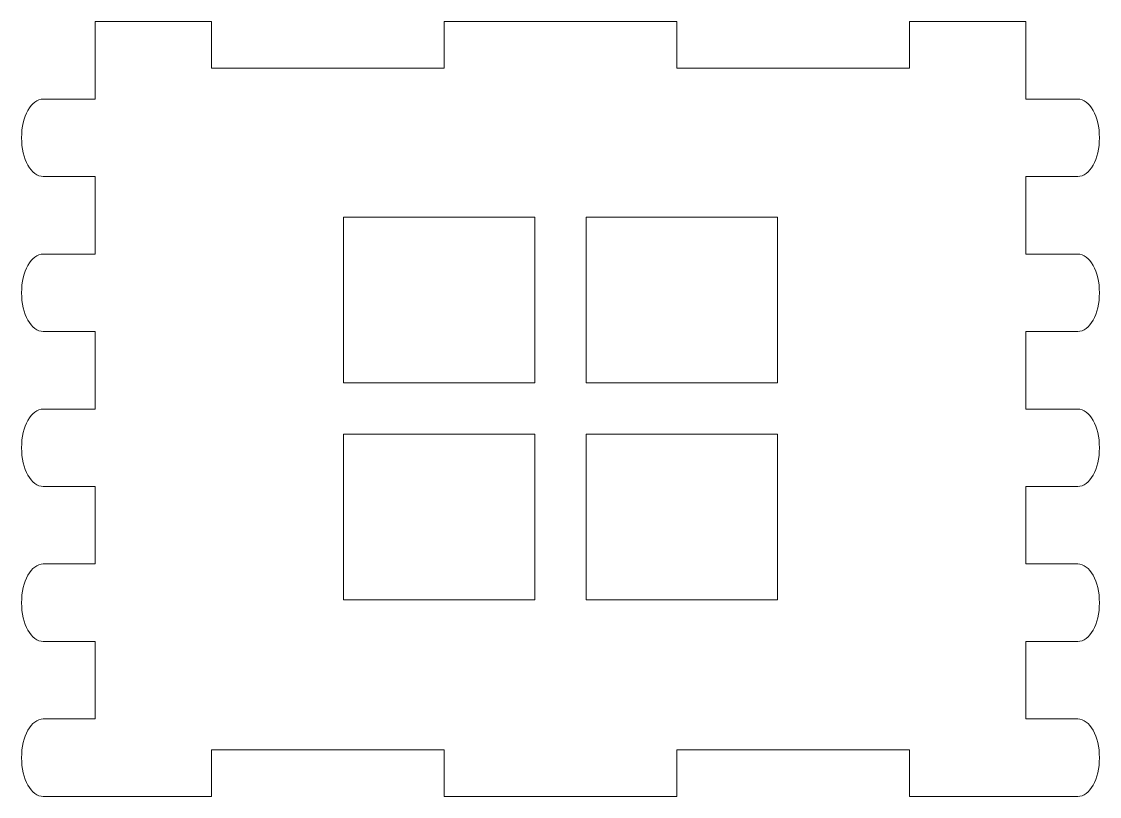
# Model space of a CAD drawing. Header units: centimetres. Extents: x -88 to 85, y -24 to 32.
# Drawn here: x -28.93 to -15.03, y 10.39 to 20.39 of the extents above; entities that cross this region are included whole.
import ezdxf

# ---------------------------------------------------------------- set-up
doc = ezdxf.new("R2010")
doc.units = ezdxf.units.CM
doc.header["$MEASUREMENT"] = 0
doc.layers.add('layer 1', color=7, linetype='Continuous')

msp = doc.modelspace()

# ---------------------------------------------------------------- linework, layer by layer
at = {"layer": 'layer 1', "color": 242, "lineweight": 9}
for points, knots in [([(-21.98468, 20.38746), (-21.98468, 20.38746), (-20.48468, 20.38746), (-20.48468, 20.38746), (-20.48468, 20.38746), (-20.48468, 20.38746), (-20.48468, 19.78746), (-20.48468, 19.78746), (-20.48468, 19.78746), (-20.48468, 19.78746), (-17.48468, 19.78746), (-17.48468, 19.78746), (-17.48468, 19.78746), (-17.48468, 19.78746), (-17.48468, 20.38746), (-17.48468, 20.38746), (-17.48468, 20.38746), (-17.48468, 20.38746), (-15.98468, 20.38746), (-15.98468, 20.38746), (-15.98468, 20.38746), (-15.98468, 20.38746), (-15.98468, 19.38746), (-15.98468, 19.38746), (-15.98468, 19.38746), (-15.98468, 19.38746), (-15.38468, 19.38746), (-15.38468, 19.38746), (-15.38468, 19.38746), (-15.38468, 19.38746), (-15.31526, 19.38746), (-15.31526, 19.38746), (-15.31526, 19.38746), (-15.31526, 19.38746), (-15.31412, 19.38746), (-15.31412, 19.38746), (-15.31412, 19.38746), (-15.15976, 19.38746), (-15.03462, 19.1636), (-15.03462, 18.88746), (-15.03462, 18.88746), (-15.03462, 18.61132), (-15.15976, 18.38746), (-15.31412, 18.38746), (-15.31412, 18.38746), (-15.31412, 18.38746), (-15.31526, 18.38746), (-15.31526, 18.38746), (-15.31526, 18.38746), (-15.31526, 18.38746), (-15.38468, 18.38746), (-15.38468, 18.38746), (-15.38468, 18.38746), (-15.38468, 18.38746), (-15.98468, 18.38746), (-15.98468, 18.38746), (-15.98468, 18.38746), (-15.98468, 18.38746), (-15.98468, 17.38746), (-15.98468, 17.38746), (-15.98468, 17.38746), (-15.98468, 17.38746), (-15.38468, 17.38746), (-15.38468, 17.38746), (-15.38468, 17.38746), (-15.38468, 17.38746), (-15.31526, 17.38746), (-15.31526, 17.38746), (-15.31526, 17.38746), (-15.31526, 17.38746), (-15.31412, 17.38746), (-15.31412, 17.38746), (-15.31412, 17.38746), (-15.15976, 17.38746), (-15.03462, 17.1636), (-15.03462, 16.88746), (-15.03462, 16.88746), (-15.03462, 16.61132), (-15.15976, 16.38746), (-15.31412, 16.38746), (-15.31412, 16.38746), (-15.31412, 16.38746), (-15.31526, 16.38746), (-15.31526, 16.38746), (-15.31526, 16.38746), (-15.31526, 16.38746), (-15.38468, 16.38746), (-15.38468, 16.38746), (-15.38468, 16.38746), (-15.38468, 16.38746), (-15.98468, 16.38746), (-15.98468, 16.38746), (-15.98468, 16.38746), (-15.98468, 16.38746), (-15.98468, 15.38746), (-15.98468, 15.38746), (-15.98468, 15.38746), (-15.98468, 15.38746), (-15.38468, 15.38746), (-15.38468, 15.38746), (-15.38468, 15.38746), (-15.38468, 15.38746), (-15.31526, 15.38746), (-15.31526, 15.38746), (-15.31526, 15.38746), (-15.31526, 15.38746), (-15.31412, 15.38746), (-15.31412, 15.38746), (-15.31412, 15.38746), (-15.15976, 15.38746), (-15.03462, 15.1636), (-15.03462, 14.88746), (-15.03462, 14.88746), (-15.03462, 14.61132), (-15.15976, 14.38746), (-15.31412, 14.38746), (-15.31412, 14.38746), (-15.31412, 14.38746), (-15.31526, 14.38746), (-15.31526, 14.38746), (-15.31526, 14.38746), (-15.31526, 14.38746), (-15.38468, 14.38746), (-15.38468, 14.38746), (-15.38468, 14.38746), (-15.38468, 14.38746), (-15.98468, 14.38746), (-15.98468, 14.38746), (-15.98468, 14.38746), (-15.98468, 14.38746), (-15.98468, 13.38746), (-15.98468, 13.38746), (-15.98468, 13.38746), (-15.98468, 13.38746), (-15.38468, 13.38746), (-15.38468, 13.38746), (-15.38468, 13.38746), (-15.38468, 13.38746), (-15.31526, 13.38746), (-15.31526, 13.38746), (-15.31526, 13.38746), (-15.31526, 13.38746), (-15.31412, 13.38746), (-15.31412, 13.38746), (-15.31412, 13.38746), (-15.15976, 13.38746), (-15.03462, 13.1636), (-15.03462, 12.88746), (-15.03462, 12.88746), (-15.03462, 12.61132), (-15.15976, 12.38746), (-15.31412, 12.38746), (-15.31412, 12.38746), (-15.31412, 12.38746), (-15.31526, 12.38746), (-15.31526, 12.38746), (-15.31526, 12.38746), (-15.31526, 12.38746), (-15.38468, 12.38746), (-15.38468, 12.38746), (-15.38468, 12.38746), (-15.38468, 12.38746), (-15.98468, 12.38746), (-15.98468, 12.38746), (-15.98468, 12.38746), (-15.98468, 12.38746), (-15.98468, 11.38746), (-15.98468, 11.38746), (-15.98468, 11.38746), (-15.98468, 11.38746), (-15.38468, 11.38746), (-15.38468, 11.38746), (-15.38468, 11.38746), (-15.38468, 11.38746), (-15.31526, 11.38746), (-15.31526, 11.38746), (-15.31526, 11.38746), (-15.31526, 11.38746), (-15.31412, 11.38746), (-15.31412, 11.38746), (-15.31412, 11.38746), (-15.15976, 11.38746), (-15.03462, 11.1636), (-15.03462, 10.88746), (-15.03462, 10.88746), (-15.03462, 10.61132), (-15.15976, 10.38746), (-15.31412, 10.38746), (-15.31412, 10.38746), (-15.31412, 10.38746), (-15.31526, 10.38746), (-15.31526, 10.38746), (-15.31526, 10.38746), (-15.31526, 10.38746), (-15.38468, 10.38746), (-15.38468, 10.38746), (-15.38468, 10.38746), (-16.0787, 10.38746), (-16.77274, 10.38746), (-17.46676, 10.38746), (-17.46676, 10.38746), (-17.46676, 10.38746), (-17.48468, 10.38746), (-17.48468, 10.38746), (-17.48468, 10.38746), (-17.48468, 10.38746), (-17.48468, 10.98746), (-17.48468, 10.98746), (-17.48468, 10.98746), (-17.48468, 10.98746), (-20.48468, 10.98746), (-20.48468, 10.98746), (-20.48468, 10.98746), (-20.48468, 10.98746), (-20.48468, 10.38746), (-20.48468, 10.38746), (-20.48468, 10.38746), (-21.48468, 10.38746), (-22.48468, 10.38746), (-23.48468, 10.38746), (-23.48468, 10.38746), (-23.48468, 10.38746), (-23.48468, 10.98746), (-23.48468, 10.98746), (-23.48468, 10.98746), (-23.48468, 10.98746), (-26.48468, 10.98746), (-26.48468, 10.98746), (-26.48468, 10.98746), (-26.48468, 10.98746), (-26.48468, 10.38746), (-26.48468, 10.38746), (-26.48468, 10.38746), (-26.48468, 10.38746), (-26.5026, 10.38746), (-26.5026, 10.38746), (-26.5026, 10.38746), (-27.19662, 10.38746), (-27.89066, 10.38746), (-28.58468, 10.38746), (-28.58468, 10.38746), (-28.58468, 10.38746), (-28.6541, 10.38746), (-28.6541, 10.38746), (-28.6541, 10.38746), (-28.6541, 10.38746), (-28.65524, 10.38746), (-28.65524, 10.38746), (-28.65524, 10.38746), (-28.8096, 10.38746), (-28.93474, 10.61132), (-28.93474, 10.88746), (-28.93474, 10.88746), (-28.93474, 11.1636), (-28.8096, 11.38746), (-28.65524, 11.38746), (-28.65524, 11.38746), (-28.65524, 11.38746), (-28.6541, 11.38746), (-28.6541, 11.38746), (-28.6541, 11.38746), (-28.6541, 11.38746), (-28.58468, 11.38746), (-28.58468, 11.38746), (-28.58468, 11.38746), (-28.58468, 11.38746), (-27.98468, 11.38746), (-27.98468, 11.38746), (-27.98468, 11.38746), (-27.98468, 11.38746), (-27.98468, 12.38746), (-27.98468, 12.38746), (-27.98468, 12.38746), (-27.98468, 12.38746), (-28.58468, 12.38746), (-28.58468, 12.38746), (-28.58468, 12.38746), (-28.58468, 12.38746), (-28.6541, 12.38746), (-28.6541, 12.38746), (-28.6541, 12.38746), (-28.6541, 12.38746), (-28.65524, 12.38746), (-28.65524, 12.38746), (-28.65524, 12.38746), (-28.8096, 12.38746), (-28.93474, 12.61132), (-28.93474, 12.88746), (-28.93474, 12.88746), (-28.93474, 13.1636), (-28.8096, 13.38746), (-28.65524, 13.38746), (-28.65524, 13.38746), (-28.65524, 13.38746), (-28.6541, 13.38746), (-28.6541, 13.38746), (-28.6541, 13.38746), (-28.6541, 13.38746), (-28.58468, 13.38746), (-28.58468, 13.38746), (-28.58468, 13.38746), (-28.58468, 13.38746), (-27.98468, 13.38746), (-27.98468, 13.38746), (-27.98468, 13.38746), (-27.98468, 13.38746), (-27.98468, 14.38746), (-27.98468, 14.38746), (-27.98468, 14.38746), (-27.98468, 14.38746), (-28.58468, 14.38746), (-28.58468, 14.38746), (-28.58468, 14.38746), (-28.58468, 14.38746), (-28.6541, 14.38746), (-28.6541, 14.38746), (-28.6541, 14.38746), (-28.6541, 14.38746), (-28.65524, 14.38746), (-28.65524, 14.38746), (-28.65524, 14.38746), (-28.8096, 14.38746), (-28.93474, 14.61132), (-28.93474, 14.88746), (-28.93474, 14.88746), (-28.93474, 15.1636), (-28.8096, 15.38746), (-28.65524, 15.38746), (-28.65524, 15.38746), (-28.65524, 15.38746), (-28.6541, 15.38746), (-28.6541, 15.38746), (-28.6541, 15.38746), (-28.6541, 15.38746), (-28.58468, 15.38746), (-28.58468, 15.38746), (-28.58468, 15.38746), (-28.58468, 15.38746), (-27.98468, 15.38746), (-27.98468, 15.38746), (-27.98468, 15.38746), (-27.98468, 15.38746), (-27.98468, 16.38746), (-27.98468, 16.38746), (-27.98468, 16.38746), (-27.98468, 16.38746), (-28.58468, 16.38746), (-28.58468, 16.38746), (-28.58468, 16.38746), (-28.58468, 16.38746), (-28.6541, 16.38746), (-28.6541, 16.38746), (-28.6541, 16.38746), (-28.6541, 16.38746), (-28.65524, 16.38746), (-28.65524, 16.38746), (-28.65524, 16.38746), (-28.8096, 16.38746), (-28.93474, 16.61132), (-28.93474, 16.88746), (-28.93474, 16.88746), (-28.93474, 17.1636), (-28.8096, 17.38746), (-28.65524, 17.38746), (-28.65524, 17.38746), (-28.65524, 17.38746), (-28.6541, 17.38746), (-28.6541, 17.38746), (-28.6541, 17.38746), (-28.6541, 17.38746), (-28.58468, 17.38746), (-28.58468, 17.38746), (-28.58468, 17.38746), (-28.58468, 17.38746), (-27.98468, 17.38746), (-27.98468, 17.38746), (-27.98468, 17.38746), (-27.98468, 17.38746), (-27.98468, 18.38746), (-27.98468, 18.38746), (-27.98468, 18.38746), (-27.98468, 18.38746), (-28.58468, 18.38746), (-28.58468, 18.38746), (-28.58468, 18.38746), (-28.58468, 18.38746), (-28.6541, 18.38746), (-28.6541, 18.38746), (-28.6541, 18.38746), (-28.6541, 18.38746), (-28.65524, 18.38746), (-28.65524, 18.38746), (-28.65524, 18.38746), (-28.8096, 18.38746), (-28.93474, 18.61132), (-28.93474, 18.88746), (-28.93474, 18.88746), (-28.93474, 19.1636), (-28.8096, 19.38746), (-28.65524, 19.38746), (-28.65524, 19.38746), (-28.65524, 19.38746), (-28.6541, 19.38746), (-28.6541, 19.38746), (-28.6541, 19.38746), (-28.6541, 19.38746), (-28.58468, 19.38746), (-28.58468, 19.38746), (-28.58468, 19.38746), (-28.58468, 19.38746), (-27.98468, 19.38746), (-27.98468, 19.38746), (-27.98468, 19.38746), (-27.98468, 19.38746), (-27.98468, 20.38746), (-27.98468, 20.38746), (-27.98468, 20.38746), (-27.98468, 20.38746), (-26.48468, 20.38746), (-26.48468, 20.38746), (-26.48468, 20.38746), (-26.48468, 20.38746), (-26.48468, 19.78746), (-26.48468, 19.78746), (-26.48468, 19.78746), (-26.48468, 19.78746), (-23.48468, 19.78746), (-23.48468, 19.78746), (-23.48468, 19.78746), (-23.48468, 19.78746), (-23.48468, 20.38746), (-23.48468, 20.38746), (-23.48468, 20.38746), (-23.48468, 20.38746), (-21.98468, 20.38746), (-21.98468, 20.38746)], [0, 0, 0, 0, 0.00909091, 0.00909091, 0.00909091, 0.00909091, 0.01818182, 0.01818182, 0.01818182, 0.01818182, 0.02727273, 0.02727273, 0.02727273, 0.02727273, 0.03636364, 0.03636364, 0.03636364, 0.03636364, 0.04545455, 0.04545455, 0.04545455, 0.04545455, 0.05454545, 0.05454545, 0.05454545, 0.05454545, 0.06363636, 0.06363636, 0.06363636, 0.06363636, 0.07272727, 0.07272727, 0.07272727, 0.07272727, 0.08181818, 0.08181818, 0.08181818, 0.08181818, 0.09090909, 0.09090909, 0.09090909, 0.09090909, 0.1, 0.1, 0.1, 0.1, 0.10909091, 0.10909091, 0.10909091, 0.10909091, 0.11818182, 0.11818182, 0.11818182, 0.11818182, 0.12727273, 0.12727273, 0.12727273, 0.12727273, 0.13636364, 0.13636364, 0.13636364, 0.13636364, 0.14545455, 0.14545455, 0.14545455, 0.14545455, 0.15454545, 0.15454545, 0.15454545, 0.15454545, 0.16363636, 0.16363636, 0.16363636, 0.16363636, 0.17272727, 0.17272727, 0.17272727, 0.17272727, 0.18181818, 0.18181818, 0.18181818, 0.18181818, 0.19090909, 0.19090909, 0.19090909, 0.19090909, 0.2, 0.2, 0.2, 0.2, 0.20909091, 0.20909091, 0.20909091, 0.20909091, 0.21818182, 0.21818182, 0.21818182, 0.21818182, 0.22727273, 0.22727273, 0.22727273, 0.22727273, 0.23636364, 0.23636364, 0.23636364, 0.23636364, 0.24545455, 0.24545455, 0.24545455, 0.24545455, 0.25454545, 0.25454545, 0.25454545, 0.25454545, 0.26363636, 0.26363636, 0.26363636, 0.26363636, 0.27272727, 0.27272727, 0.27272727, 0.27272727, 0.28181818, 0.28181818, 0.28181818, 0.28181818, 0.29090909, 0.29090909, 0.29090909, 0.29090909, 0.3, 0.3, 0.3, 0.3, 0.30909091, 0.30909091, 0.30909091, 0.30909091, 0.31818182, 0.31818182, 0.31818182, 0.31818182, 0.32727273, 0.32727273, 0.32727273, 0.32727273, 0.33636364, 0.33636364, 0.33636364, 0.33636364, 0.34545455, 0.34545455, 0.34545455, 0.34545455, 0.35454545, 0.35454545, 0.35454545, 0.35454545, 0.36363636, 0.36363636, 0.36363636, 0.36363636, 0.37272727, 0.37272727, 0.37272727, 0.37272727, 0.38181818, 0.38181818, 0.38181818, 0.38181818, 0.39090909, 0.39090909, 0.39090909, 0.39090909, 0.4, 0.4, 0.4, 0.4, 0.40909091, 0.40909091, 0.40909091, 0.40909091, 0.41818182, 0.41818182, 0.41818182, 0.41818182, 0.42727273, 0.42727273, 0.42727273, 0.42727273, 0.43636364, 0.43636364, 0.43636364, 0.43636364, 0.44545455, 0.44545455, 0.44545455, 0.44545455, 0.45454545, 0.45454545, 0.45454545, 0.45454545, 0.46363636, 0.46363636, 0.46363636, 0.46363636, 0.47272727, 0.47272727, 0.47272727, 0.47272727, 0.48181818, 0.48181818, 0.48181818, 0.48181818, 0.49090909, 0.49090909, 0.49090909, 0.49090909, 0.5, 0.5, 0.5, 0.5, 0.50909091, 0.50909091, 0.50909091, 0.50909091, 0.51818182, 0.51818182, 0.51818182, 0.51818182, 0.52727273, 0.52727273, 0.52727273, 0.52727273, 0.53636364, 0.53636364, 0.53636364, 0.53636364, 0.54545455, 0.54545455, 0.54545455, 0.54545455, 0.55454545, 0.55454545, 0.55454545, 0.55454545, 0.56363636, 0.56363636, 0.56363636, 0.56363636, 0.57272727, 0.57272727, 0.57272727, 0.57272727, 0.58181818, 0.58181818, 0.58181818, 0.58181818, 0.59090909, 0.59090909, 0.59090909, 0.59090909, 0.6, 0.6, 0.6, 0.6, 0.60909091, 0.60909091, 0.60909091, 0.60909091, 0.61818182, 0.61818182, 0.61818182, 0.61818182, 0.62727273, 0.62727273, 0.62727273, 0.62727273, 0.63636364, 0.63636364, 0.63636364, 0.63636364, 0.64545455, 0.64545455, 0.64545455, 0.64545455, 0.65454545, 0.65454545, 0.65454545, 0.65454545, 0.66363636, 0.66363636, 0.66363636, 0.66363636, 0.67272727, 0.67272727, 0.67272727, 0.67272727, 0.68181818, 0.68181818, 0.68181818, 0.68181818, 0.69090909, 0.69090909, 0.69090909, 0.69090909, 0.7, 0.7, 0.7, 0.7, 0.70909091, 0.70909091, 0.70909091, 0.70909091, 0.71818182, 0.71818182, 0.71818182, 0.71818182, 0.72727273, 0.72727273, 0.72727273, 0.72727273, 0.73636364, 0.73636364, 0.73636364, 0.73636364, 0.74545455, 0.74545455, 0.74545455, 0.74545455, 0.75454545, 0.75454545, 0.75454545, 0.75454545, 0.76363636, 0.76363636, 0.76363636, 0.76363636, 0.77272727, 0.77272727, 0.77272727, 0.77272727, 0.78181818, 0.78181818, 0.78181818, 0.78181818, 0.79090909, 0.79090909, 0.79090909, 0.79090909, 0.8, 0.8, 0.8, 0.8, 0.80909091, 0.80909091, 0.80909091, 0.80909091, 0.81818182, 0.81818182, 0.81818182, 0.81818182, 0.82727273, 0.82727273, 0.82727273, 0.82727273, 0.83636364, 0.83636364, 0.83636364, 0.83636364, 0.84545455, 0.84545455, 0.84545455, 0.84545455, 0.85454545, 0.85454545, 0.85454545, 0.85454545, 0.86363636, 0.86363636, 0.86363636, 0.86363636, 0.87272727, 0.87272727, 0.87272727, 0.87272727, 0.88181818, 0.88181818, 0.88181818, 0.88181818, 0.89090909, 0.89090909, 0.89090909, 0.89090909, 0.9, 0.9, 0.9, 0.9, 0.90909091, 0.90909091, 0.90909091, 0.90909091, 0.91818182, 0.91818182, 0.91818182, 0.91818182, 0.92727273, 0.92727273, 0.92727273, 0.92727273, 0.93636364, 0.93636364, 0.93636364, 0.93636364, 0.94545455, 0.94545455, 0.94545455, 0.94545455, 0.95454545, 0.95454545, 0.95454545, 0.95454545, 0.96363636, 0.96363636, 0.96363636, 0.96363636, 0.97272727, 0.97272727, 0.97272727, 0.97272727, 0.98181818, 0.98181818, 0.98181818, 0.98181818, 1, 1, 1, 1]), ([(-24.78468, 17.86222), (-24.78468, 17.86222), (-22.31516, 17.86222), (-22.31516, 17.86222), (-22.31516, 17.86222), (-22.31516, 17.86222), (-22.31516, 15.72324), (-22.31516, 15.72324), (-22.31516, 15.72324), (-22.31516, 15.72324), (-24.78468, 15.72324), (-24.78468, 15.72324), (-24.78468, 15.72324), (-24.78468, 15.72324), (-24.78468, 17.86222), (-24.78468, 17.86222)], [0, 0, 0, 0, 0.2, 0.2, 0.2, 0.2, 0.4, 0.4, 0.4, 0.4, 0.6, 0.6, 0.6, 0.6, 1, 1, 1, 1]), ([(-21.6542, 17.86222), (-21.6542, 17.86222), (-19.18468, 17.86222), (-19.18468, 17.86222), (-19.18468, 17.86222), (-19.18468, 17.86222), (-19.18468, 15.72324), (-19.18468, 15.72324), (-19.18468, 15.72324), (-19.18468, 15.72324), (-21.6542, 15.72324), (-21.6542, 15.72324), (-21.6542, 15.72324), (-21.6542, 15.72324), (-21.6542, 17.86222), (-21.6542, 17.86222)], [0, 0, 0, 0, 0.2, 0.2, 0.2, 0.2, 0.4, 0.4, 0.4, 0.4, 0.6, 0.6, 0.6, 0.6, 1, 1, 1, 1]), ([(-22.31516, 12.92332), (-22.31516, 12.92332), (-24.78468, 12.92332), (-24.78468, 12.92332), (-24.78468, 12.92332), (-24.78468, 12.92332), (-24.78468, 15.06228), (-24.78468, 15.06228), (-24.78468, 15.06228), (-24.78468, 15.06228), (-22.31516, 15.06228), (-22.31516, 15.06228), (-22.31516, 15.06228), (-22.31516, 15.06228), (-22.31516, 12.92332), (-22.31516, 12.92332)], [0, 0, 0, 0, 0.2, 0.2, 0.2, 0.2, 0.4, 0.4, 0.4, 0.4, 0.6, 0.6, 0.6, 0.6, 1, 1, 1, 1]), ([(-19.18468, 15.06228), (-19.18468, 15.06228), (-19.18468, 12.92332), (-19.18468, 12.92332), (-19.18468, 12.92332), (-19.18468, 12.92332), (-21.6542, 12.92332), (-21.6542, 12.92332), (-21.6542, 12.92332), (-21.6542, 12.92332), (-21.6542, 15.06228), (-21.6542, 15.06228), (-21.6542, 15.06228), (-21.6542, 15.06228), (-19.18468, 15.06228), (-19.18468, 15.06228)], [0, 0, 0, 0, 0.2, 0.2, 0.2, 0.2, 0.4, 0.4, 0.4, 0.4, 0.6, 0.6, 0.6, 0.6, 1, 1, 1, 1])]:
    msp.add_open_spline(points, degree=3, knots=knots, dxfattribs=at)

doc.saveas('drawing.dxf')
